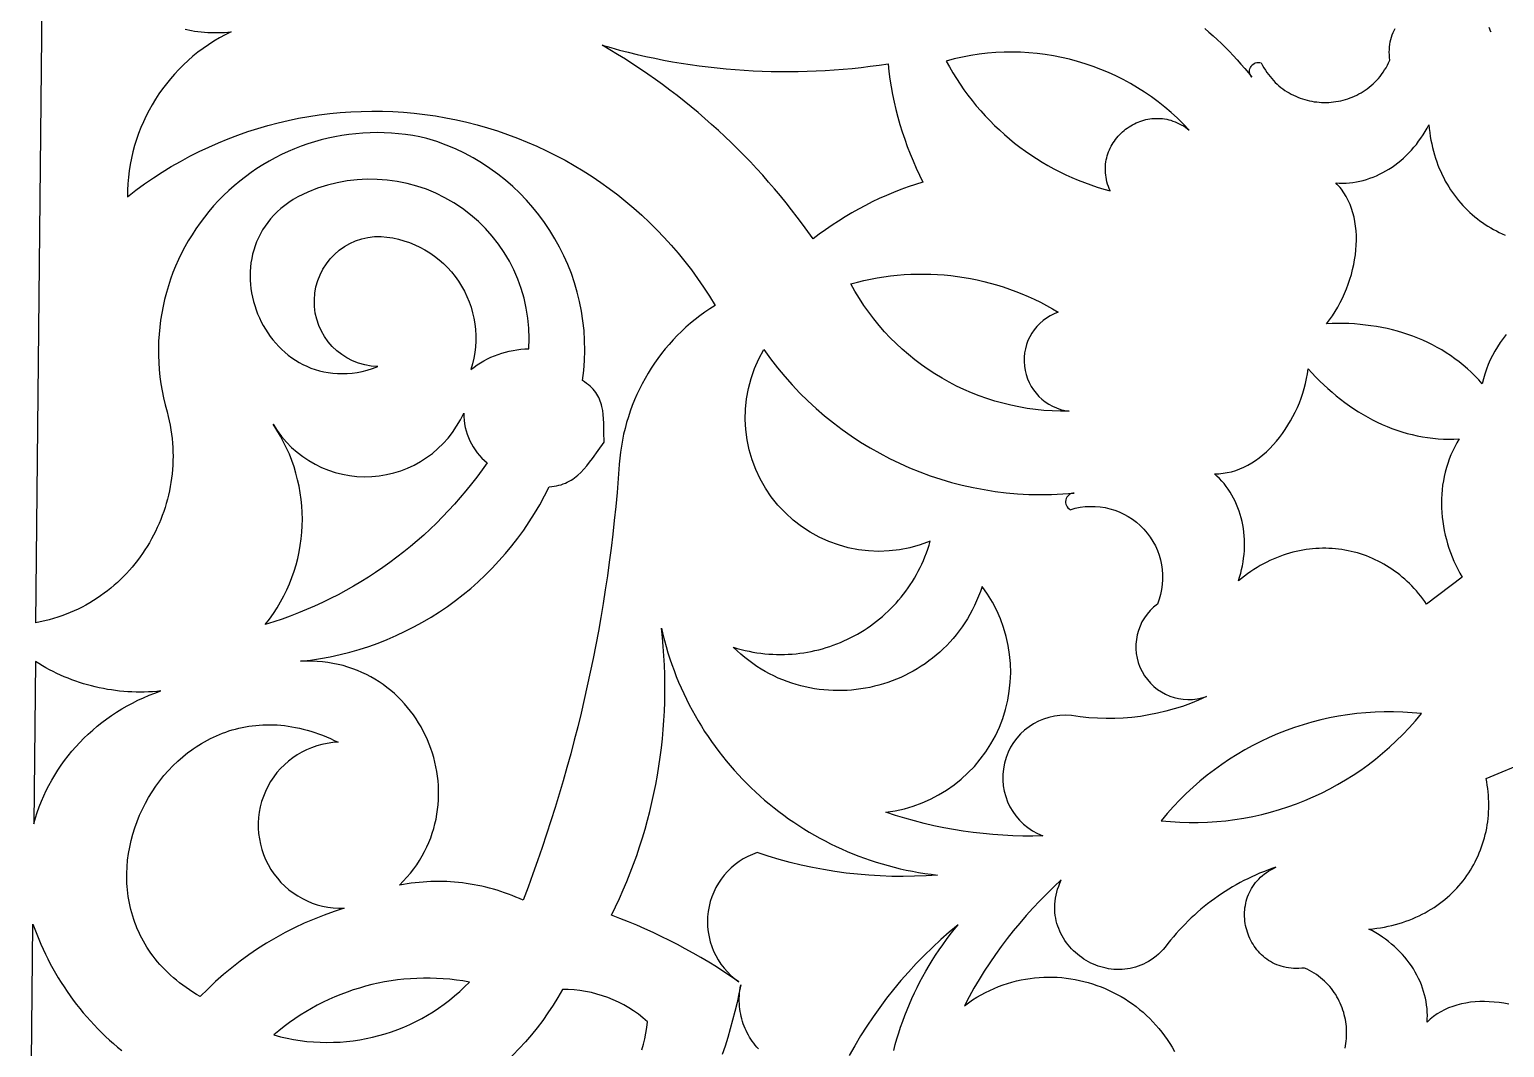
# Model space of a CAD drawing. Extents: x 3927 to 5087, y -513 to 1114.
# Drawn here: x 4399.2 to 4497, y 858.5 to 926 of the extents above; entities that cross this region are included whole.
import ezdxf

# ---------------------------------------------------------------- set-up
doc = ezdxf.new("R2010")
doc.units = 0
doc.layers.add('LAYER_1', color=18, linetype='CONTINUOUS')

msp = doc.modelspace()

# ---------------------------------------------------------------- linework, layer by layer
at = {"layer": 'LAYER_1'}
for points in [[(4409.508, 926.002), (4409.931, 925.919), (4410.145, 925.884), (4410.359, 925.854), (4410.575, 925.829), (4410.793, 925.81), (4411.011, 925.795), (4411.23, 925.785), (4411.451, 925.781), (4411.672, 925.781), (4411.894, 925.787), (4412.117, 925.799), (4412.34, 925.815), (4412.564, 925.837), (4412.174, 925.641), (4411.793, 925.433), (4411.422, 925.212), (4411.06, 924.979), (4410.708, 924.734), (4410.366, 924.478), (4410.034, 924.21), (4409.713, 923.932), (4409.402, 923.643), (4409.103, 923.345), (4408.814, 923.036), (4408.537, 922.718), (4408.271, 922.391), (4408.017, 922.055), (4407.774, 921.711), (4407.544, 921.359), (4407.327, 920.998), (4407.122, 920.631), (4406.929, 920.256), (4406.75, 919.875), (4406.584, 919.487), (4406.431, 919.093), (4406.292, 918.693), (4406.167, 918.288), (4406.056, 917.878), (4405.959, 917.463), (4405.876, 917.043), (4405.808, 916.62), (4405.755, 916.192), (4405.717, 915.762), (4405.695, 915.328), (4405.688, 914.891, -0.453995), (4444.651, 907.688, 0.240725), (4438.3, 897.143), (4438.296, 897.131, -0.074077), (4431.922, 868.224), (4431.681, 868.333), (4431.438, 868.438), (4431.193, 868.537), (4430.947, 868.631), (4430.7, 868.721), (4430.451, 868.805), (4430.2, 868.885), (4429.949, 868.959), (4429.696, 869.028), (4429.442, 869.093), (4429.187, 869.152), (4428.931, 869.206), (4428.674, 869.256), (4428.416, 869.3), (4428.158, 869.339), (4427.899, 869.373), (4427.639, 869.402), (4427.378, 869.425), (4427.118, 869.444), (4426.857, 869.458), (4426.595, 869.466), (4426.334, 869.469), (4426.072, 869.468), (4425.81, 869.461), (4425.548, 869.448), (4425.286, 869.431), (4425.025, 869.409), (4424.764, 869.381), (4424.503, 869.348), (4424.242, 869.31), (4423.982, 869.267), (4423.722, 869.218), (4423.979, 869.48), (4424.223, 869.748), (4424.452, 870.021), (4424.667, 870.299), (4424.868, 870.583), (4425.056, 870.87), (4425.23, 871.163), (4425.391, 871.459), (4425.538, 871.758), (4425.673, 872.061), (4425.794, 872.367), (4425.902, 872.675), (4425.998, 872.986), (4426.081, 873.298), (4426.152, 873.612), (4426.21, 873.928), (4426.256, 874.244), (4426.29, 874.561), (4426.312, 874.878), (4426.323, 875.195), (4426.321, 875.512), (4426.309, 875.828), (4426.284, 876.143), (4426.249, 876.456), (4426.202, 876.768), (4426.145, 877.078), (4426.076, 877.386), (4425.997, 877.69), (4425.908, 877.992), (4425.807, 878.291), (4425.697, 878.585), (4425.576, 878.876), (4425.446, 879.162), (4425.305, 879.444), (4425.155, 879.721), (4424.995, 879.992), (4424.826, 880.258), (4424.647, 880.517), (4424.459, 880.771), (4424.262, 881.017), (4424.056, 881.257), (4423.841, 881.489), (4423.617, 881.714), (4423.385, 881.931), (4423.145, 882.139), (4422.896, 882.339), (4422.639, 882.529), (4422.374, 882.711), (4422.101, 882.883), (4421.821, 883.045), (4421.532, 883.196), (4421.237, 883.337), (4420.934, 883.467), (4420.624, 883.586), (4420.306, 883.693), (4419.982, 883.788), (4419.651, 883.871), (4419.314, 883.941), (4418.97, 883.998), (4418.619, 884.043), (4418.262, 884.073), (4417.899, 884.09), (4417.531, 884.092), (4417.156, 884.08, 0.260478), (4433.644, 895.652), (4433.818, 895.667), (4433.984, 895.688), (4434.144, 895.717), (4434.298, 895.752), (4434.445, 895.793), (4434.587, 895.84), (4434.723, 895.894), (4434.854, 895.953), (4434.98, 896.017), (4435.102, 896.087), (4435.219, 896.162), (4435.333, 896.242), (4435.443, 896.327), (4435.55, 896.417), (4435.755, 896.609), (4435.952, 896.818), (4436.142, 897.041), (4436.328, 897.278), (4436.513, 897.526), (4436.889, 898.053), (4437.291, 898.61), (4437.285, 899.267), (4437.282, 899.578), (4437.275, 899.879), (4437.261, 900.168), (4437.237, 900.447), (4437.201, 900.716), (4437.15, 900.974), (4437.117, 901.099), (4437.08, 901.222), (4437.038, 901.343), (4436.991, 901.461), (4436.937, 901.576), (4436.877, 901.689), (4436.811, 901.8), (4436.738, 901.909), (4436.657, 902.015), (4436.569, 902.119), (4436.473, 902.221), (4436.368, 902.321), (4436.255, 902.418), (4436.133, 902.514), (4436.002, 902.607), (4435.861, 902.698, 0.373134), (4425.55, 918.76, 0.574165), (4408.318, 900.617), (4408.393, 900.323), (4408.461, 900.029), (4408.52, 899.734), (4408.571, 899.439), (4408.614, 899.145), (4408.649, 898.851), (4408.676, 898.557), (4408.696, 898.263), (4408.707, 897.97), (4408.711, 897.678), (4408.707, 897.387), (4408.696, 897.096), (4408.677, 896.807), (4408.65, 896.519), (4408.617, 896.233), (4408.576, 895.948), (4408.528, 895.664), (4408.473, 895.383), (4408.411, 895.103), (4408.342, 894.826), (4408.266, 894.55), (4408.183, 894.277), (4408.094, 894.007), (4407.998, 893.738), (4407.896, 893.473), (4407.787, 893.211), (4407.671, 892.951), (4407.55, 892.695), (4407.422, 892.441), (4407.288, 892.192), (4407.148, 891.945), (4407.001, 891.702), (4406.849, 891.463), (4406.691, 891.228), (4406.528, 890.997), (4406.358, 890.77), (4406.183, 890.548), (4406.002, 890.33), (4405.816, 890.116), (4405.625, 889.907), (4405.428, 889.703), (4405.226, 889.503), (4405.019, 889.309), (4404.807, 889.12), (4404.589, 888.936), (4404.367, 888.758), (4404.14, 888.586), (4403.908, 888.419), (4403.672, 888.258), (4403.431, 888.102), (4403.185, 887.953), (4402.935, 887.811), (4402.68, 887.674), (4402.421, 887.545), (4402.158, 887.421), (4401.891, 887.305), (4401.619, 887.195), (4401.344, 887.093), (4401.065, 886.998), (4400.782, 886.91), (4400.495, 886.829), (4400.204, 886.756), (4399.91, 886.691), (4399.612, 886.633), (4400.167, 940.672)], [(4439.79, 858.308), (4439.899, 858.67), (4439.991, 859.038), (4440.066, 859.41), (4440.124, 859.786), (4440.165, 860.166, 0.186674), (4434.53, 862.31, -0.126855), (4427.919, 855.303)]]:
    msp.add_lwpolyline(points, format="xyb", dxfattribs=at)
for points in [[(4477.114, 926.059), (4477.396, 925.816), (4477.675, 925.569), (4477.95, 925.317), (4478.222, 925.059), (4478.489, 924.797), (4478.753, 924.53), (4479.012, 924.258), (4479.268, 923.981), (4479.519, 923.7), (4479.766, 923.413), (4480.009, 923.122), (4480.247, 922.826), (4480.18, 922.912), (4480.133, 923.003), (4480.103, 923.096), (4480.09, 923.19), (4480.094, 923.283), (4480.112, 923.374), (4480.144, 923.46), (4480.188, 923.541), (4480.244, 923.614), (4480.311, 923.677), (4480.386, 923.73), (4480.47, 923.771), (4480.561, 923.797), (4480.658, 923.807), (4480.76, 923.8), (4480.866, 923.774), (4480.951, 923.608), (4481.041, 923.449), (4481.136, 923.295), (4481.235, 923.146), (4481.338, 923.002), (4481.446, 922.864), (4481.557, 922.731), (4481.672, 922.604), (4481.791, 922.482), (4481.914, 922.366), (4482.04, 922.254), (4482.169, 922.148), (4482.301, 922.048), (4482.436, 921.953), (4482.574, 921.863), (4482.714, 921.778), (4482.857, 921.699), (4483.002, 921.625), (4483.149, 921.557), (4483.298, 921.494), (4483.449, 921.436), (4483.602, 921.383), (4483.756, 921.336), (4483.911, 921.294), (4484.067, 921.258), (4484.225, 921.226), (4484.383, 921.2), (4484.542, 921.18), (4484.701, 921.164), (4484.861, 921.154), (4485.021, 921.15), (4485.181, 921.15), (4485.341, 921.156), (4485.501, 921.167), (4485.661, 921.184), (4485.819, 921.205), (4485.977, 921.232), (4486.134, 921.265), (4486.29, 921.302), (4486.445, 921.345), (4486.599, 921.393), (4486.751, 921.446), (4486.901, 921.505), (4487.049, 921.569), (4487.196, 921.638), (4487.34, 921.712), (4487.482, 921.792), (4487.621, 921.877), (4487.758, 921.967), (4487.892, 922.062), (4488.023, 922.163), (4488.151, 922.268), (4488.276, 922.379), (4488.397, 922.496), (4488.515, 922.617), (4488.629, 922.744), (4488.739, 922.876), (4488.845, 923.013), (4488.947, 923.155), (4489.045, 923.303), (4489.138, 923.455), (4489.226, 923.613), (4489.309, 923.776), (4489.388, 923.945), (4489.368, 924.131), (4489.357, 924.313), (4489.354, 924.491), (4489.359, 924.666), (4489.372, 924.837), (4489.394, 925.005), (4489.422, 925.168), (4489.458, 925.327), (4489.501, 925.482), (4489.551, 925.633), (4489.607, 925.78), (4489.67, 925.922), (4489.739, 926.06)], [(4495.996, 926.007), (4496.077, 925.839), (4495.982, 926.112)], [(4497.112, 905.751), (4496.906, 905.489), (4496.711, 905.219), (4496.527, 904.941), (4496.355, 904.656), (4496.195, 904.364), (4496.048, 904.066), (4495.914, 903.76), (4495.794, 903.448), (4495.688, 903.13), (4495.596, 902.805), (4495.52, 902.475), (4495.283, 902.742), (4495.039, 903), (4494.787, 903.249), (4494.528, 903.488), (4494.261, 903.718), (4493.988, 903.938), (4493.708, 904.15), (4493.421, 904.352), (4493.128, 904.544), (4492.829, 904.728), (4492.524, 904.902), (4492.214, 905.067), (4491.898, 905.223), (4491.577, 905.37), (4491.252, 905.507), (4490.921, 905.636), (4490.586, 905.755), (4490.247, 905.866), (4489.905, 905.967), (4489.558, 906.059), (4489.208, 906.143), (4488.855, 906.217), (4488.498, 906.282), (4488.139, 906.339), (4487.777, 906.386), (4487.413, 906.425), (4487.047, 906.454), (4486.679, 906.475), (4486.31, 906.487), (4485.939, 906.49), (4485.567, 906.485), (4485.194, 906.47), (4485.393, 906.733), (4485.582, 907.005), (4485.763, 907.285), (4485.934, 907.573), (4486.094, 907.869), (4486.245, 908.17), (4486.385, 908.477), (4486.515, 908.789), (4486.634, 909.105), (4486.741, 909.424), (4486.838, 909.746), (4486.922, 910.07), (4486.995, 910.395), (4487.056, 910.72), (4487.104, 911.045), (4487.14, 911.369), (4487.163, 911.691), (4487.172, 912.011), (4487.169, 912.327), (4487.152, 912.64), (4487.121, 912.948), (4487.076, 913.25), (4487.016, 913.547), (4486.943, 913.836), (4486.854, 914.118), (4486.75, 914.391), (4486.631, 914.656), (4486.497, 914.91), (4486.346, 915.154), (4486.18, 915.387), (4486.091, 915.499), (4485.998, 915.607), (4485.9, 915.713), (4485.799, 915.815), (4486.028, 915.802), (4486.258, 915.799), (4486.487, 915.806), (4486.716, 915.822), (4486.944, 915.848), (4487.171, 915.883), (4487.396, 915.928), (4487.621, 915.982), (4487.843, 916.045), (4488.064, 916.117), (4488.282, 916.198), (4488.498, 916.288), (4488.711, 916.385), (4488.922, 916.492), (4489.129, 916.606), (4489.334, 916.729), (4489.534, 916.859), (4489.731, 916.998), (4489.925, 917.144), (4490.113, 917.297), (4490.298, 917.458), (4490.478, 917.626), (4490.653, 917.802), (4490.823, 917.984), (4490.988, 918.173), (4491.148, 918.369), (4491.301, 918.571), (4491.449, 918.78), (4491.591, 918.995), (4491.726, 919.216), (4491.854, 919.443), (4491.976, 919.676), (4492.002, 919.413), (4492.034, 919.154), (4492.071, 918.898), (4492.115, 918.646), (4492.165, 918.399), (4492.22, 918.155), (4492.281, 917.915), (4492.348, 917.679), (4492.42, 917.447), (4492.497, 917.219), (4492.58, 916.995), (4492.668, 916.776), (4492.76, 916.56), (4492.858, 916.349), (4492.961, 916.142), (4493.069, 915.939), (4493.181, 915.74), (4493.298, 915.546), (4493.419, 915.356), (4493.545, 915.171), (4493.675, 914.99), (4493.809, 914.813), (4493.947, 914.641), (4494.09, 914.474), (4494.236, 914.311), (4494.386, 914.153), (4494.54, 913.999), (4494.697, 913.85), (4494.858, 913.706), (4495.023, 913.566), (4495.191, 913.432), (4495.362, 913.302), (4495.536, 913.177), (4495.713, 913.057), (4495.893, 912.942), (4496.077, 912.831), (4496.262, 912.726), (4496.451, 912.626), (4496.642, 912.531), (4496.836, 912.441), (4497.032, 912.356)], [(4497.283, 861.326), (4496.957, 861.387), (4496.632, 861.435), (4496.308, 861.471), (4495.986, 861.494), (4495.666, 861.503), (4495.35, 861.5), (4495.037, 861.483), (4494.729, 861.452), (4494.427, 861.407), (4494.131, 861.348), (4493.841, 861.274), (4493.56, 861.185), (4493.286, 861.081), (4493.022, 860.962), (4492.767, 860.828), (4492.523, 860.678), (4492.291, 860.511), (4492.179, 860.422), (4492.07, 860.329), (4491.964, 860.231), (4491.862, 860.13), (4491.875, 860.359), (4491.878, 860.589), (4491.872, 860.818), (4491.855, 861.047), (4491.829, 861.275), (4491.794, 861.502), (4491.749, 861.728), (4491.695, 861.952), (4491.632, 862.174), (4491.56, 862.395), (4491.479, 862.613), (4491.39, 862.829), (4491.292, 863.042), (4491.186, 863.253), (4491.071, 863.46), (4490.948, 863.665), (4490.818, 863.865), (4490.68, 864.062), (4490.534, 864.256), (4490.38, 864.445), (4490.219, 864.629), (4490.051, 864.809), (4489.876, 864.984), (4489.693, 865.154), (4489.504, 865.319), (4489.309, 865.479), (4489.106, 865.632), (4488.898, 865.78), (4488.683, 865.922), (4488.461, 866.057), (4488.234, 866.185), (4488.001, 866.307), (4488.264, 866.333), (4488.524, 866.365), (4488.779, 866.402), (4489.031, 866.446), (4489.279, 866.496), (4489.522, 866.551), (4489.762, 866.612), (4489.998, 866.679), (4490.23, 866.751), (4490.458, 866.828), (4490.682, 866.911), (4490.902, 866.999), (4491.117, 867.092), (4491.328, 867.189), (4491.536, 867.292), (4491.738, 867.4), (4491.937, 867.512), (4492.131, 867.629), (4492.321, 867.75), (4492.506, 867.876), (4492.687, 868.006), (4492.864, 868.14), (4493.036, 868.278), (4493.203, 868.421), (4493.366, 868.567), (4493.525, 868.717), (4493.678, 868.871), (4493.827, 869.028), (4493.971, 869.189), (4494.111, 869.354), (4494.246, 869.522), (4494.375, 869.693), (4494.5, 869.867), (4494.62, 870.044), (4494.736, 870.225), (4494.846, 870.408), (4494.951, 870.593), (4495.051, 870.782), (4495.146, 870.973), (4495.236, 871.167), (4495.321, 871.363), (4495.401, 871.561), (4495.475, 871.762), (4495.544, 871.964), (4495.608, 872.169), (4495.667, 872.375), (4495.72, 872.584), (4495.768, 872.794), (4495.81, 873.005), (4495.847, 873.218), (4495.878, 873.433), (4495.904, 873.649), (4495.925, 873.866), (4495.939, 874.084), (4495.948, 874.304), (4495.952, 874.524), (4495.95, 874.745), (4495.941, 874.967), (4495.928, 875.19), (4495.908, 875.413), (4495.882, 875.637), (4495.851, 875.861), (4495.814, 876.085), (4495.771, 876.309), (4498.545, 877.45)], [(4486.417, 858.408), (4486.448, 858.565), (4486.474, 858.723), (4486.495, 858.882), (4486.51, 859.042), (4486.52, 859.202), (4486.525, 859.362), (4486.524, 859.522), (4486.519, 859.682), (4486.507, 859.842), (4486.491, 860.001), (4486.469, 860.16), (4486.442, 860.318), (4486.41, 860.475), (4486.372, 860.631), (4486.33, 860.786), (4486.282, 860.939), (4486.228, 861.091), (4486.17, 861.241), (4486.106, 861.39), (4486.037, 861.536), (4485.962, 861.681), (4485.883, 861.822), (4485.798, 861.962), (4485.708, 862.099), (4485.613, 862.233), (4485.512, 862.364), (4485.406, 862.492), (4485.295, 862.617), (4485.179, 862.738), (4485.058, 862.856), (4484.931, 862.97), (4484.799, 863.08), (4484.662, 863.186), (4484.52, 863.288), (4484.372, 863.385), (4484.219, 863.478), (4484.062, 863.566), (4483.898, 863.65), (4483.73, 863.728), (4483.544, 863.708), (4483.362, 863.697), (4483.183, 863.694), (4483.008, 863.7), (4482.837, 863.713), (4482.67, 863.734), (4482.507, 863.763), (4482.348, 863.799), (4482.193, 863.842), (4482.042, 863.891), (4481.895, 863.948), (4481.752, 864.011), (4481.614, 864.079), (4481.481, 864.154), (4481.351, 864.235), (4481.227, 864.321), (4481.106, 864.412), (4480.991, 864.508), (4480.88, 864.61), (4480.774, 864.715), (4480.673, 864.825), (4480.577, 864.939), (4480.486, 865.057), (4480.4, 865.179), (4480.319, 865.304), (4480.243, 865.432), (4480.172, 865.563), (4480.107, 865.697), (4480.047, 865.833), (4479.993, 865.972), (4479.944, 866.113), (4479.9, 866.255), (4479.862, 866.399), (4479.83, 866.545), (4479.804, 866.692), (4479.784, 866.839), (4479.769, 866.987), (4479.76, 867.136), (4479.758, 867.285), (4479.761, 867.434), (4479.771, 867.583), (4479.786, 867.731), (4479.809, 867.879), (4479.837, 868.025), (4479.872, 868.171), (4479.913, 868.315), (4479.961, 868.458), (4480.015, 868.598), (4480.076, 868.737), (4480.144, 868.873), (4480.219, 869.007), (4480.3, 869.139), (4480.389, 869.267), (4480.484, 869.392), (4480.586, 869.514), (4480.696, 869.632), (4480.813, 869.746), (4480.937, 869.856), (4481.068, 869.961), (4481.206, 870.063), (4481.353, 870.159), (4481.506, 870.25), (4481.667, 870.336), (4481.836, 870.417), (4481.563, 870.323), (4481.291, 870.224), (4481.023, 870.12), (4480.756, 870.01), (4480.492, 869.896), (4480.23, 869.777), (4479.971, 869.653), (4479.715, 869.525), (4479.461, 869.391), (4479.21, 869.253), (4478.962, 869.11), (4478.716, 868.963), (4478.474, 868.811), (4478.234, 868.654), (4477.998, 868.493), (4477.764, 868.328), (4477.534, 868.158), (4477.307, 867.984), (4477.083, 867.806), (4476.863, 867.623), (4476.646, 867.436), (4476.433, 867.245), (4476.223, 867.05), (4476.016, 866.851), (4475.814, 866.648), (4475.615, 866.44), (4475.42, 866.229), (4475.229, 866.014), (4475.041, 865.795), (4474.858, 865.573), (4474.679, 865.346), (4474.503, 865.116), (4474.355, 864.949), (4474.202, 864.793), (4474.046, 864.647), (4473.887, 864.512), (4473.725, 864.387), (4473.56, 864.272), (4473.392, 864.167), (4473.222, 864.072), (4473.051, 863.987), (4472.877, 863.911), (4472.702, 863.844), (4472.526, 863.786), (4472.349, 863.738), (4472.171, 863.698), (4471.992, 863.667), (4471.814, 863.645), (4471.635, 863.631), (4471.456, 863.625), (4471.277, 863.628), (4471.1, 863.638), (4470.923, 863.656), (4470.747, 863.682), (4470.573, 863.715), (4470.4, 863.755), (4470.23, 863.803), (4470.061, 863.857), (4469.895, 863.919), (4469.731, 863.987), (4469.57, 864.061), (4469.412, 864.142), (4469.258, 864.229), (4469.107, 864.323), (4468.96, 864.422), (4468.817, 864.527), (4468.678, 864.637), (4468.544, 864.753), (4468.414, 864.874), (4468.289, 865), (4468.17, 865.131), (4468.056, 865.267), (4467.948, 865.408), (4467.846, 865.553), (4467.751, 865.703), (4467.661, 865.857), (4467.579, 866.014), (4467.503, 866.176), (4467.434, 866.341), (4467.373, 866.51), (4467.32, 866.682), (4467.274, 866.858), (4467.237, 867.036), (4467.208, 867.218), (4467.187, 867.402), (4467.176, 867.589), (4467.174, 867.779), (4467.181, 867.97), (4467.197, 868.164), (4467.224, 868.36), (4467.26, 868.558), (4467.307, 868.757), (4467.364, 868.958), (4467.433, 869.161), (4467.512, 869.364), (4467.602, 869.569), (4467.116, 869.118), (4466.641, 868.657), (4466.176, 868.186), (4465.722, 867.705), (4465.279, 867.214), (4464.847, 866.714), (4464.426, 866.204), (4464.017, 865.685), (4463.62, 865.157), (4463.235, 864.62), (4462.861, 864.075), (4462.5, 863.521), (4462.15, 862.959), (4461.814, 862.389), (4461.489, 861.812), (4461.178, 861.226), (4461.451, 861.425), (4461.727, 861.612), (4462.007, 861.787), (4462.29, 861.952), (4462.576, 862.105), (4462.864, 862.247), (4463.155, 862.378), (4463.448, 862.498), (4463.743, 862.607), (4464.039, 862.706), (4464.337, 862.794), (4464.636, 862.871), (4464.936, 862.938), (4465.237, 862.995), (4465.538, 863.041), (4465.839, 863.078), (4466.141, 863.104), (4466.442, 863.12), (4466.743, 863.127), (4467.044, 863.124), (4467.343, 863.111), (4467.642, 863.089), (4467.939, 863.057), (4468.235, 863.016), (4468.528, 862.965), (4468.82, 862.906), (4469.11, 862.837), (4469.397, 862.76), (4469.681, 862.673), (4469.963, 862.578), (4470.241, 862.474), (4470.516, 862.362), (4470.787, 862.241), (4471.055, 862.112), (4471.318, 861.974), (4471.578, 861.829), (4471.832, 861.675), (4472.082, 861.513), (4472.327, 861.344), (4472.567, 861.166), (4472.801, 860.981), (4473.03, 860.789), (4473.252, 860.589), (4473.469, 860.381), (4473.679, 860.166), (4473.882, 859.944), (4474.079, 859.715), (4474.269, 859.479), (4474.451, 859.236), (4474.626, 858.987), (4474.794, 858.73), (4474.953, 858.467), (4475.104, 858.197)], [(4399.195, 843.779), (4399.424, 866.642), (4399.546, 866.303), (4399.674, 865.966), (4399.809, 865.633), (4399.949, 865.302), (4400.096, 864.975), (4400.249, 864.65), (4400.408, 864.329), (4400.573, 864.012), (4400.744, 863.697), (4400.92, 863.387), (4401.103, 863.079), (4401.291, 862.776), (4401.485, 862.476), (4401.684, 862.18), (4401.889, 861.887), (4402.1, 861.599), (4402.316, 861.315), (4402.537, 861.035), (4402.764, 860.759), (4402.996, 860.487), (4403.233, 860.22), (4403.476, 859.957), (4403.723, 859.698), (4403.976, 859.445), (4404.233, 859.195), (4404.496, 858.951), (4404.763, 858.711), (4405.035, 858.477), (4405.312, 858.247)], [(4456.496, 858.255), (4456.6, 858.646), (4456.711, 859.036), (4456.829, 859.424), (4456.955, 859.809), (4457.089, 860.193), (4457.23, 860.574), (4457.378, 860.953), (4457.534, 861.33), (4457.698, 861.703), (4457.869, 862.075), (4458.047, 862.443), (4458.233, 862.808), (4458.426, 863.171), (4458.627, 863.53), (4458.835, 863.886), (4459.05, 864.238), (4459.273, 864.587), (4459.503, 864.932), (4459.741, 865.274), (4459.985, 865.612), (4460.238, 865.945), (4460.497, 866.275), (4460.764, 866.6), (4460.182, 866.112), (4459.613, 865.61), (4459.057, 865.093), (4458.515, 864.563), (4457.988, 864.02), (4457.474, 863.464), (4456.975, 862.895), (4456.491, 862.313), (4456.022, 861.719), (4455.568, 861.113), (4455.129, 860.496), (4454.706, 859.867), (4454.299, 859.227), (4453.908, 858.576), (4453.533, 857.915)], [(4447.525, 858.367), (4447.418, 858.488), (4447.314, 858.612), (4447.215, 858.74), (4447.12, 858.871), (4447.029, 859.006), (4446.943, 859.144), (4446.861, 859.284), (4446.784, 859.428), (4446.711, 859.574), (4446.644, 859.724), (4446.581, 859.876), (4446.524, 860.031), (4446.472, 860.188), (4446.425, 860.348), (4446.384, 860.51), (4446.348, 860.674), (4446.318, 860.84), (4446.294, 861.009), (4446.276, 861.179), (4446.263, 861.351), (4446.257, 861.525), (4446.258, 861.701), (4446.265, 861.878), (4446.278, 862.057), (4446.298, 862.237), (4446.325, 862.419), (4446.358, 862.602), (4446.236, 862.016), (4446.105, 861.432), (4445.965, 860.851), (4445.815, 860.272), (4445.657, 859.696), (4445.489, 859.123), (4445.313, 858.552), (4445.127, 857.984)]]:
    msp.add_lwpolyline(points, dxfattribs=at)
for points in [[(4458.429, 915.868), (4457.937, 915.712), (4457.449, 915.546), (4456.965, 915.368), (4456.485, 915.179), (4456.01, 914.979), (4455.541, 914.769), (4455.076, 914.548), (4454.616, 914.316), (4454.162, 914.074), (4453.714, 913.821), (4453.271, 913.558), (4452.835, 913.285), (4452.404, 913.002), (4451.98, 912.708), (4451.563, 912.405), (4451.152, 912.092, 0.11065), (4437.16, 924.951), (4437.736, 924.785), (4438.315, 924.627), (4438.896, 924.477), (4439.478, 924.336), (4440.062, 924.203), (4440.647, 924.079), (4441.234, 923.962), (4441.823, 923.854), (4442.413, 923.754), (4443.003, 923.662), (4443.595, 923.579), (4444.188, 923.504), (4444.782, 923.437), (4445.377, 923.378), (4445.973, 923.328), (4446.569, 923.285), (4447.166, 923.251), (4447.763, 923.225), (4448.36, 923.207), (4448.958, 923.197), (4449.556, 923.196), (4450.154, 923.202), (4450.752, 923.217), (4451.35, 923.24), (4451.948, 923.271), (4452.545, 923.31), (4453.143, 923.357), (4453.739, 923.412), (4454.335, 923.476), (4454.931, 923.547), (4455.525, 923.626), (4456.119, 923.714), (4456.178, 923.202), (4456.248, 922.692), (4456.33, 922.184), (4456.423, 921.678), (4456.528, 921.175), (4456.645, 920.674), (4456.773, 920.177), (4456.912, 919.683), (4457.062, 919.192), (4457.224, 918.705), (4457.397, 918.221), (4457.582, 917.742), (4457.777, 917.267), (4457.984, 916.796), (4458.201, 916.329)], [(4422.509, 912.261, -0.487168), (4428.461, 903.429, -0.166667), (4432.293, 904.806, 0.562024), (4417.659, 915.203), (4417.315, 915.046), (4416.989, 914.879), (4416.681, 914.701), (4416.389, 914.512), (4416.114, 914.314), (4415.857, 914.106), (4415.615, 913.89), (4415.39, 913.666), (4415.181, 913.433), (4414.987, 913.194), (4414.81, 912.948), (4414.648, 912.696), (4414.501, 912.438), (4414.369, 912.175), (4414.252, 911.907), (4414.149, 911.635), (4414.061, 911.36), (4413.987, 911.081), (4413.927, 910.8), (4413.881, 910.516), (4413.848, 910.231), (4413.828, 909.945), (4413.822, 909.658), (4413.829, 909.371), (4413.848, 909.084), (4413.88, 908.799), (4413.924, 908.515), (4413.981, 908.232), (4414.049, 907.952), (4414.129, 907.675), (4414.22, 907.402), (4414.322, 907.132), (4414.436, 906.867), (4414.56, 906.607), (4414.695, 906.352), (4414.841, 906.104), (4414.997, 905.862), (4415.162, 905.626), (4415.338, 905.399), (4415.523, 905.179), (4415.717, 904.968), (4415.92, 904.765), (4416.133, 904.573), (4416.354, 904.39), (4416.584, 904.218), (4416.822, 904.057), (4417.068, 903.907), (4417.322, 903.77), (4417.584, 903.645), (4417.853, 903.533), (4418.129, 903.435), (4418.413, 903.351), (4418.703, 903.281), (4419, 903.227), (4419.304, 903.188), (4419.614, 903.165), (4419.929, 903.159), (4420.251, 903.17), (4420.578, 903.198), (4420.911, 903.245), (4421.248, 903.311), (4421.591, 903.395), (4421.938, 903.499), (4422.29, 903.624, -1)], [(4467.403, 907.237, 0.794747), (4468.128, 900.671, -0.281952), (4453.65, 909.121, -0.207503)], [(4445.86, 885.013), (4446.12, 884.934), (4446.381, 884.863), (4446.642, 884.798), (4446.904, 884.74), (4447.165, 884.69), (4447.427, 884.646), (4447.688, 884.61), (4447.949, 884.58), (4448.21, 884.557), (4448.471, 884.54), (4448.731, 884.531), (4448.99, 884.528), (4449.248, 884.531), (4449.506, 884.541), (4449.763, 884.557), (4450.018, 884.58), (4450.273, 884.609), (4450.526, 884.644), (4450.777, 884.686), (4451.028, 884.733), (4451.276, 884.787), (4451.523, 884.847), (4451.768, 884.913), (4452.011, 884.984), (4452.252, 885.062), (4452.491, 885.145), (4452.728, 885.234), (4452.962, 885.329), (4453.194, 885.429), (4453.423, 885.535), (4453.649, 885.646), (4453.873, 885.763), (4454.094, 885.886), (4454.312, 886.013), (4454.526, 886.146), (4454.738, 886.284), (4454.946, 886.427), (4455.151, 886.576), (4455.352, 886.729), (4455.549, 886.888), (4455.743, 887.051), (4455.933, 887.219), (4456.119, 887.392), (4456.301, 887.57), (4456.479, 887.753), (4456.652, 887.94), (4456.821, 888.132), (4456.985, 888.328), (4457.145, 888.529), (4457.3, 888.734), (4457.451, 888.943), (4457.596, 889.157), (4457.736, 889.375), (4457.872, 889.598), (4458.002, 889.824), (4458.126, 890.055), (4458.245, 890.289), (4458.359, 890.528), (4458.466, 890.77), (4458.568, 891.016), (4458.665, 891.266), (4458.755, 891.52), (4458.839, 891.778), (4458.917, 892.039, -0.719328), (4447.882, 904.764, 0.270929), (4468.459, 895.237, 0.777705), (4468.204, 894.135, -0.636132), (4473.977, 887.872, 0.862472), (4477.239, 881.737, -0.153049), (4468.281, 880.482, 0.87466), (4466.383, 872.493, -0.089383), (4455.975, 874.06, 0.578149), (4462.358, 889.045), (4462.245, 888.716), (4462.124, 888.394), (4461.993, 888.08), (4461.853, 887.773), (4461.704, 887.474), (4461.547, 887.182), (4461.381, 886.898), (4461.207, 886.621), (4461.026, 886.352), (4460.836, 886.091), (4460.639, 885.837), (4460.436, 885.592), (4460.225, 885.354), (4460.007, 885.124), (4459.783, 884.903), (4459.553, 884.689), (4459.317, 884.484), (4459.075, 884.287), (4458.828, 884.098), (4458.575, 883.917), (4458.318, 883.745), (4458.055, 883.581), (4457.788, 883.425), (4457.517, 883.278), (4457.242, 883.14), (4456.963, 883.01), (4456.68, 882.889), (4456.394, 882.777), (4456.105, 882.673), (4455.813, 882.578), (4455.518, 882.493), (4455.221, 882.416), (4454.921, 882.348), (4454.62, 882.289), (4454.317, 882.239), (4454.013, 882.199), (4453.707, 882.168), (4453.4, 882.146), (4453.093, 882.133), (4452.785, 882.13), (4452.477, 882.136), (4452.169, 882.152), (4451.861, 882.177), (4451.553, 882.212), (4451.246, 882.257), (4450.94, 882.311), (4450.635, 882.375), (4450.332, 882.449), (4450.03, 882.533), (4449.73, 882.626), (4449.432, 882.73), (4449.137, 882.844), (4448.844, 882.968), (4448.554, 883.102), (4448.267, 883.246), (4447.983, 883.401), (4447.703, 883.565), (4447.426, 883.741), (4447.154, 883.926), (4446.886, 884.122), (4446.622, 884.329), (4446.363, 884.547), (4446.109, 884.774)], [(4427.983, 900.541), (4427.988, 900.302), (4428.005, 900.065), (4428.037, 899.83), (4428.082, 899.597), (4428.139, 899.368), (4428.209, 899.142), (4428.292, 898.921), (4428.386, 898.706), (4428.492, 898.496), (4428.61, 898.293), (4428.738, 898.097), (4428.878, 897.909), (4429.028, 897.729), (4429.188, 897.559), (4429.357, 897.398), (4429.537, 897.248), (4429.199, 896.77), (4428.853, 896.3), (4428.496, 895.839), (4428.131, 895.386), (4427.757, 894.941), (4427.374, 894.504), (4426.983, 894.077), (4426.582, 893.658), (4426.174, 893.248), (4425.757, 892.846), (4425.333, 892.454), (4424.9, 892.071), (4424.46, 891.697), (4424.012, 891.333), (4423.556, 890.978), (4423.094, 890.633), (4422.624, 890.298), (4422.147, 889.972), (4421.664, 889.657), (4421.174, 889.351), (4420.677, 889.056), (4420.174, 888.771), (4419.665, 888.496), (4419.15, 888.232), (4418.629, 887.979), (4418.102, 887.736), (4417.57, 887.504), (4417.032, 887.283), (4416.489, 887.074), (4415.941, 886.875), (4415.388, 886.688), (4414.83, 886.512, 0.329739), (4415.344, 899.797, 0.606751)], [(4459.395, 869.898), (4458.637, 869.847), (4457.879, 869.815), (4457.121, 869.803), (4456.363, 869.81), (4455.606, 869.836), (4454.851, 869.882), (4454.097, 869.947), (4453.345, 870.031), (4452.596, 870.134), (4451.849, 870.257), (4451.105, 870.398), (4450.365, 870.559), (4449.628, 870.738), (4448.896, 870.937), (4448.168, 871.154), (4447.445, 871.39, 0.61665), (4446.234, 862.807, 0.063158), (4437.788, 867.228, 0.145764), (4441.09, 886.278), (4441.187, 885.865), (4441.291, 885.455), (4441.404, 885.049), (4441.524, 884.647), (4441.652, 884.248), (4441.787, 883.853), (4441.929, 883.462), (4442.079, 883.074), (4442.236, 882.691), (4442.4, 882.311), (4442.571, 881.936), (4442.75, 881.565), (4442.935, 881.198), (4443.126, 880.836), (4443.325, 880.477), (4443.53, 880.124), (4443.741, 879.775), (4443.959, 879.43), (4444.184, 879.091), (4444.414, 878.756), (4444.651, 878.426), (4444.894, 878.1), (4445.142, 877.78), (4445.397, 877.465), (4445.657, 877.155), (4445.924, 876.851), (4446.195, 876.552), (4446.473, 876.258), (4446.755, 875.969), (4447.043, 875.686), (4447.337, 875.409), (4447.635, 875.137), (4447.939, 874.871), (4448.248, 874.611), (4448.561, 874.357), (4448.88, 874.109), (4449.203, 873.867), (4449.53, 873.631), (4449.863, 873.401), (4450.2, 873.178), (4450.541, 872.961), (4450.886, 872.75), (4451.236, 872.546), (4451.59, 872.349), (4451.948, 872.158), (4452.309, 871.974), (4452.675, 871.796), (4453.044, 871.626), (4453.417, 871.463), (4453.794, 871.306), (4454.174, 871.157), (4454.558, 871.015), (4454.945, 870.88), (4455.335, 870.753), (4455.728, 870.633), (4456.125, 870.52), (4456.524, 870.415), (4456.926, 870.318), (4457.331, 870.228), (4457.739, 870.146), (4458.149, 870.072), (4458.562, 870.006), (4458.977, 869.948)], [(4491.481, 880.605, 0.255743), (4474.229, 873.496, 0.255743)], [(4410.519, 861.831), (4410.272, 861.974), (4410.032, 862.122), (4409.8, 862.273), (4409.574, 862.428), (4409.355, 862.586), (4409.142, 862.747), (4408.937, 862.912), (4408.738, 863.08), (4408.546, 863.251), (4408.361, 863.425), (4408.182, 863.601), (4408.01, 863.781), (4407.844, 863.963), (4407.685, 864.148), (4407.532, 864.336), (4407.385, 864.525), (4407.245, 864.718), (4407.111, 864.912), (4406.983, 865.109), (4406.861, 865.307), (4406.746, 865.508), (4406.636, 865.71), (4406.533, 865.914), (4406.435, 866.12), (4406.344, 866.328), (4406.258, 866.537), (4406.178, 866.747), (4406.104, 866.958), (4406.036, 867.171), (4405.973, 867.385), (4405.916, 867.6), (4405.864, 867.816), (4405.818, 868.033), (4405.778, 868.25), (4405.743, 868.469), (4405.713, 868.687), (4405.689, 868.906), (4405.67, 869.126), (4405.656, 869.346), (4405.647, 869.566), (4405.644, 869.786), (4405.646, 870.006), (4405.664, 870.446), (4405.703, 870.885), (4405.761, 871.321), (4405.838, 871.756), (4405.933, 872.187), (4406.047, 872.613), (4406.179, 873.035), (4406.329, 873.451), (4406.495, 873.861), (4406.679, 874.264), (4406.879, 874.659), (4407.095, 875.046), (4407.327, 875.423), (4407.573, 875.79), (4407.835, 876.146), (4408.112, 876.491), (4408.402, 876.823), (4408.706, 877.143), (4409.024, 877.448), (4409.355, 877.739), (4409.698, 878.015), (4409.874, 878.147), (4410.053, 878.275), (4410.236, 878.398), (4410.421, 878.518), (4410.609, 878.633), (4410.799, 878.743), (4410.993, 878.849), (4411.189, 878.95), (4411.388, 879.047), (4411.59, 879.138), (4411.794, 879.225), (4412.001, 879.307), (4412.21, 879.383), (4412.422, 879.454), (4412.636, 879.52), (4412.852, 879.581), (4413.071, 879.636), (4413.291, 879.686), (4413.515, 879.729), (4413.74, 879.767), (4413.967, 879.8), (4414.197, 879.826), (4414.428, 879.846), (4414.661, 879.86), (4414.897, 879.868), (4415.134, 879.869), (4415.373, 879.864), (4415.614, 879.852), (4415.856, 879.834), (4416.1, 879.809), (4416.346, 879.778), (4416.593, 879.739), (4416.842, 879.693), (4417.093, 879.641), (4417.344, 879.581), (4417.598, 879.514), (4417.852, 879.439), (4418.108, 879.357), (4418.365, 879.268), (4418.623, 879.171), (4418.883, 879.066), (4419.143, 878.953), (4419.405, 878.833), (4419.668, 878.704, 1), (4420.067, 867.695, 0.128453)], [(4428.366, 862.793, 0.228229), (4415.397, 859.286, 0.276488)]]:
    msp.add_lwpolyline(points, format="xyb", close=True, dxfattribs=at)
for points in [[(4470.853, 915.279), (4470.787, 915.432), (4470.729, 915.585), (4470.679, 915.737), (4470.636, 915.888), (4470.6, 916.039), (4470.572, 916.189), (4470.551, 916.337), (4470.537, 916.485), (4470.529, 916.631), (4470.528, 916.775), (4470.534, 916.919), (4470.546, 917.06), (4470.564, 917.2), (4470.588, 917.338), (4470.618, 917.474), (4470.653, 917.608), (4470.694, 917.74), (4470.741, 917.869), (4470.793, 917.996), (4470.85, 918.121), (4470.912, 918.243), (4470.978, 918.362), (4471.049, 918.478), (4471.125, 918.591), (4471.205, 918.701), (4471.289, 918.807), (4471.378, 918.911), (4471.47, 919.011), (4471.566, 919.107), (4471.665, 919.199), (4471.768, 919.288), (4471.874, 919.373), (4471.984, 919.453), (4472.096, 919.53), (4472.211, 919.602), (4472.329, 919.67), (4472.449, 919.733), (4472.572, 919.792), (4472.697, 919.845), (4472.824, 919.894), (4472.953, 919.938), (4473.083, 919.977), (4473.215, 920.011), (4473.349, 920.039), (4473.484, 920.062), (4473.62, 920.079), (4473.757, 920.091), (4473.895, 920.096), (4474.034, 920.096), (4474.173, 920.09), (4474.313, 920.077), (4474.453, 920.059), (4474.593, 920.034), (4474.733, 920.002), (4474.872, 919.964), (4475.012, 919.919), (4475.151, 919.867), (4475.289, 919.808), (4475.426, 919.742), (4475.562, 919.669), (4475.698, 919.589), (4475.832, 919.501), (4475.964, 919.405), (4476.095, 919.302), (4475.706, 919.711), (4475.305, 920.104), (4474.892, 920.48), (4474.468, 920.841), (4474.033, 921.186), (4473.588, 921.514), (4473.133, 921.826), (4472.669, 922.121), (4472.196, 922.4), (4471.715, 922.662), (4471.225, 922.907), (4470.729, 923.135), (4470.225, 923.345), (4469.715, 923.539), (4469.199, 923.714), (4468.678, 923.873), (4468.151, 924.013), (4467.62, 924.135), (4467.085, 924.24), (4466.546, 924.326), (4466.004, 924.394), (4465.459, 924.444), (4464.912, 924.475), (4464.363, 924.487), (4463.813, 924.481), (4463.262, 924.455), (4462.71, 924.411), (4462.159, 924.347), (4461.608, 924.264), (4461.059, 924.162), (4460.511, 924.039), (4459.964, 923.897), (4460.183, 923.502), (4460.411, 923.113), (4460.649, 922.731), (4460.896, 922.357), (4461.151, 921.989), (4461.416, 921.629), (4461.69, 921.276), (4461.972, 920.931), (4462.262, 920.593), (4462.56, 920.264), (4462.867, 919.942), (4463.181, 919.629), (4463.503, 919.324), (4463.833, 919.027), (4464.17, 918.739), (4464.514, 918.459), (4464.865, 918.189), (4465.223, 917.927), (4465.587, 917.674), (4465.958, 917.431), (4466.336, 917.197), (4466.719, 916.972), (4467.109, 916.757), (4467.504, 916.552), (4467.905, 916.357), (4468.311, 916.172), (4468.722, 915.997), (4469.139, 915.832), (4469.56, 915.678), (4469.987, 915.534), (4470.418, 915.401)], [(4483.974, 903.483), (4484.224, 903.206), (4484.48, 902.935), (4484.742, 902.671), (4485.008, 902.413), (4485.28, 902.163), (4485.557, 901.92), (4485.838, 901.685), (4486.123, 901.458), (4486.414, 901.238), (4486.708, 901.027), (4487.007, 900.824), (4487.31, 900.63), (4487.616, 900.444), (4487.927, 900.267), (4488.241, 900.1), (4488.558, 899.941), (4488.879, 899.793), (4489.203, 899.654), (4489.53, 899.524), (4489.86, 899.405), (4490.192, 899.297), (4490.528, 899.199), (4490.866, 899.111), (4491.206, 899.035), (4491.548, 898.969), (4491.893, 898.915), (4492.239, 898.872), (4492.587, 898.841), (4492.937, 898.822), (4493.288, 898.815), (4493.641, 898.821), (4493.995, 898.839), (4493.837, 898.579), (4493.692, 898.314), (4493.557, 898.044), (4493.435, 897.769), (4493.324, 897.49), (4493.224, 897.208), (4493.136, 896.922), (4493.059, 896.633), (4492.992, 896.341), (4492.937, 896.047), (4492.892, 895.751), (4492.858, 895.453), (4492.834, 895.153), (4492.82, 894.853), (4492.817, 894.552), (4492.823, 894.25), (4492.84, 893.948), (4492.866, 893.647), (4492.902, 893.346), (4492.947, 893.047), (4493.002, 892.748), (4493.065, 892.452), (4493.138, 892.157), (4493.22, 891.865), (4493.31, 891.575), (4493.409, 891.289), (4493.517, 891.006), (4493.633, 890.726), (4493.757, 890.451), (4493.89, 890.18), (4494.03, 889.914), (4494.178, 889.653), (4491.831, 887.862), (4491.703, 888.048), (4491.571, 888.229), (4491.435, 888.407), (4491.295, 888.58), (4491.152, 888.748), (4491.005, 888.913), (4490.854, 889.072), (4490.7, 889.228), (4490.542, 889.378), (4490.382, 889.524), (4490.218, 889.666), (4490.051, 889.802), (4489.881, 889.934), (4489.708, 890.062), (4489.532, 890.184), (4489.354, 890.302), (4489.173, 890.414), (4488.989, 890.522), (4488.803, 890.625), (4488.615, 890.723), (4488.424, 890.815), (4488.231, 890.903), (4488.036, 890.985), (4487.839, 891.062), (4487.64, 891.134), (4487.439, 891.201), (4487.237, 891.263), (4487.033, 891.319), (4486.827, 891.369), (4486.62, 891.415), (4486.411, 891.454), (4486.202, 891.488), (4485.991, 891.517), (4485.779, 891.54), (4485.565, 891.557), (4485.351, 891.569), (4485.137, 891.575), (4484.921, 891.575), (4484.705, 891.569), (4484.488, 891.558), (4484.271, 891.54), (4484.053, 891.517), (4483.835, 891.487), (4483.617, 891.452), (4483.398, 891.41), (4483.18, 891.363), (4482.962, 891.309), (4482.744, 891.249), (4482.526, 891.183), (4482.308, 891.11), (4482.091, 891.031), (4481.875, 890.946), (4481.659, 890.854), (4481.443, 890.756), (4481.229, 890.652), (4481.015, 890.54), (4480.803, 890.423), (4480.591, 890.298), (4480.381, 890.167), (4480.171, 890.029), (4479.963, 889.885), (4479.757, 889.734), (4479.552, 889.575), (4479.349, 889.41), (4479.429, 889.661), (4479.5, 889.912), (4479.563, 890.163), (4479.616, 890.415), (4479.661, 890.667), (4479.697, 890.918), (4479.724, 891.169), (4479.743, 891.419), (4479.753, 891.668), (4479.755, 891.916), (4479.748, 892.163), (4479.733, 892.407), (4479.709, 892.649), (4479.678, 892.889), (4479.638, 893.127), (4479.589, 893.361), (4479.533, 893.593), (4479.469, 893.821), (4479.397, 894.045), (4479.316, 894.266), (4479.228, 894.483), (4479.132, 894.695), (4479.029, 894.902), (4478.917, 895.105), (4478.798, 895.302), (4478.672, 895.494), (4478.538, 895.681), (4478.396, 895.861), (4478.247, 896.035), (4478.091, 896.203), (4477.927, 896.364), (4477.756, 896.519), (4477.901, 896.518), (4478.045, 896.523), (4478.188, 896.533), (4478.331, 896.548), (4478.614, 896.592), (4478.893, 896.656), (4479.169, 896.738), (4479.441, 896.838), (4479.709, 896.956), (4479.972, 897.089), (4480.23, 897.239), (4480.483, 897.403), (4480.73, 897.582), (4480.97, 897.775), (4481.205, 897.981), (4481.432, 898.199), (4481.653, 898.429), (4481.866, 898.67), (4482.071, 898.922), (4482.268, 899.183), (4482.456, 899.453), (4482.636, 899.732), (4482.806, 900.018), (4482.967, 900.311), (4483.118, 900.611), (4483.259, 900.916), (4483.389, 901.227), (4483.508, 901.541), (4483.616, 901.86), (4483.712, 902.181), (4483.796, 902.505), (4483.868, 902.83), (4483.927, 903.157)], [(4399.473, 873.303), (4399.583, 873.681), (4399.704, 874.054), (4399.837, 874.423), (4399.981, 874.787), (4400.136, 875.146), (4400.302, 875.499), (4400.479, 875.847), (4400.667, 876.189), (4400.865, 876.525), (4401.074, 876.855), (4401.292, 877.178), (4401.521, 877.495), (4401.759, 877.805), (4402.007, 878.108), (4402.264, 878.403), (4402.531, 878.692), (4402.806, 878.972), (4403.09, 879.244), (4403.384, 879.509), (4403.685, 879.765), (4403.995, 880.012), (4404.313, 880.251), (4404.639, 880.481), (4404.973, 880.701), (4405.315, 880.912), (4405.664, 881.114), (4406.021, 881.305), (4406.384, 881.487), (4406.755, 881.658), (4407.132, 881.819), (4407.516, 881.969), (4407.906, 882.108), (4407.631, 882.081), (4407.356, 882.061), (4407.081, 882.046), (4406.806, 882.037), (4406.532, 882.034), (4406.258, 882.036), (4405.984, 882.045), (4405.711, 882.059), (4405.439, 882.079), (4405.168, 882.105), (4404.897, 882.136), (4404.627, 882.173), (4404.359, 882.216), (4404.091, 882.264), (4403.825, 882.318), (4403.56, 882.378), (4403.297, 882.443), (4403.035, 882.514), (4402.775, 882.59), (4402.516, 882.671), (4402.259, 882.759), (4402.005, 882.851), (4401.752, 882.949), (4401.501, 883.052), (4401.253, 883.161), (4401.007, 883.275), (4400.763, 883.394), (4400.522, 883.518), (4400.284, 883.648), (4400.048, 883.783), (4399.815, 883.923), (4399.585, 884.069)]]:
    msp.add_lwpolyline(points, close=True, dxfattribs=at)

doc.saveas('drawing.dxf')
